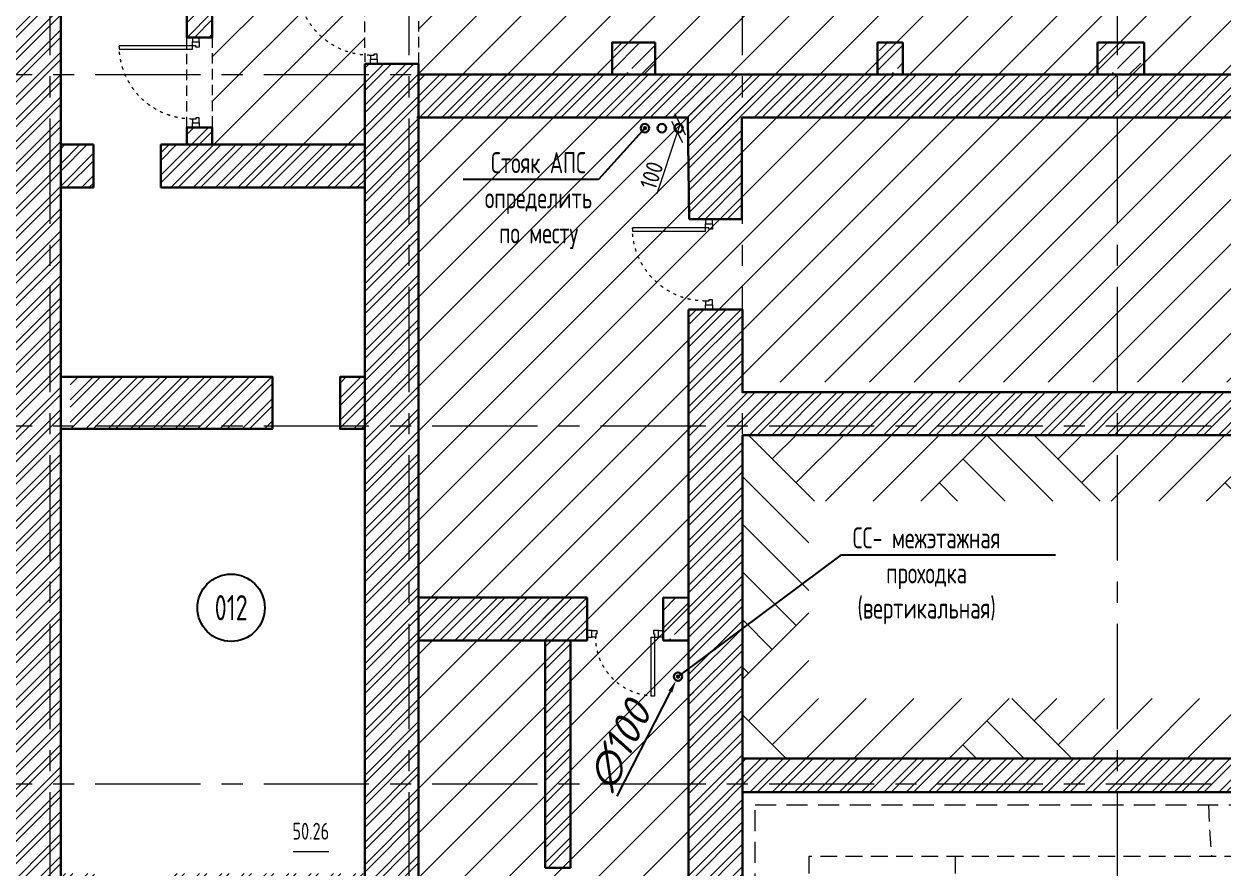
# Model space of a CAD drawing. Header units: millimetres. Extents: x -8689834 to 9420486, y 0 to 166066.
# Drawn here: x -334153 to -319915, y 65745 to 75766 of the extents above; entities that cross this region are included whole.
import ezdxf
from ezdxf import colors
from ezdxf.entities.mleader import LeaderData, LeaderLine
from ezdxf.enums import TextEntityAlignment as Align
from ezdxf.math import Vec2, Vec3

# ---------------------------------------------------------------- set-up
doc = ezdxf.new("R2010")
doc.units = ezdxf.units.MM
doc.header["$MEASUREMENT"] = 0
for name, pattern in [('ACAD_ISO03W100', [30, 12, -18]), ('ADSK_Штриховая_ш2 п1', [3, 2, -1]), ('CENTER', [2, 1.25, -0.25, 0.25, -0.25]), ('TRATTEGGIATA', [0.75, 0.5, -0.25])]:
    doc.linetypes.add(name, pattern=pattern)
doc.layers.get('0').update_dxf_attribs({"color": 250, "lineweight": 9})
for name, color, linetype, lineweight in [('!!!_АР_перегородки блоки', 7, 'Continuous', 5), ('1 этаж тонкие линии!', 250, 'Continuous', 0), ('АР_Двери', 175, 'Continuous', 18), ('АР_Маркер экспликации', 239, 'Continuous', 13), ('АР_МосжилНии_Стены', 127, 'Continuous', 30), ('АР_Номер помещения', 1, 'Continuous', 25), ('АР_Оси', 195, 'Continuous', 9), ('АР_Отметки', 250, 'Continuous', 15), ('АР_Помещения_площадь', 19, 'Continuous', 9), ('АР_тонкая линия', 250, 'Continuous', 0), ('АР_Штриховка кирпич', 250, 'Continuous', 9), ('АР_Штриховка монолит', 250, 'Continuous', 9), ('Отв.СС', 234, 'Continuous', 9), ('Подвал', 250, 'Continuous', 30), ('СС_СКК_Лоток', 170, 'Continuous', 25), ('СС_СКС_Кабель', 6, 'Continuous', 30)]:
    doc.layers.add(name, color=color, linetype=linetype, lineweight=lineweight)
doc.styles.add('BRAZEN-txt', font='isocpeui.ttf')
doc.styles.add('GOST Common', font='GOST Common.ttf', dxfattribs={"width": 0.9, "height": 200})
doc.styles.add('ISOCPEUR', font='isocpeur.ttf', dxfattribs={"width": 0.7})
doc.dimstyles.new('ADSK_Основной_2_мм', dxfattribs={"dimscale": 304.8, "dimtxt": 201.142999, "dimasz": 0.656168, "dimexe": 0.492126, "dimexo": 0.492126, "dimgap": 0.098425, "dimtad": 1, "dimdec": 1, "dimrnd": 0.1, "dimdsep": 46, "dimtxsty": 'GOST Common', "dimblk1": 'OBLIQUE', "dimblk2": 'OBLIQUE', "dimsah": 1, "dimcen": 0.09, "dimdle": 0.492126, "dimazin": 2, "dimtfac": 1, "dimtdec": 4, "dimtix": 1, "dimtmove": 0, "dimatfit": 3, "dimfxl": 1, "dimtvp": 1, "dimtolj": 1, "dimtzin": 0, "dimlwd": 20, "dimlwe": 20, "dimarcsym": 2})
doc.dimstyles.new('BRAZEN-Размеры_осевые', dxfattribs={"dimscale": 0, "dimtxt": 350, "dimasz": 150, "dimexe": 100, "dimexo": 100, "dimgap": 70, "dimtad": 1, "dimdec": 0, "dimzin": 0, "dimdsep": 46, "dimtxsty": 'BRAZEN-txt', "dimblk": 'ARCHTICK', "dimcen": 1, "dimdle": 100, "dimadec": 0, "dimazin": 0, "dimtfac": 1, "dimtdec": 0, "dimtofl": 0, "dimtmove": 1, "dimatfit": 3, "dimfxl": 1, "dimtolj": 1, "dimtzin": 0, "dimarcsym": 0})

# ---------------------------------------------------------------- blocks, each defined once
blk = doc.blocks.new('*U248')
for points in [[(-55, -80), (-55, 0), (-115, 0), (-115, -40), (-100, -40), (-100, -80), (-55, -80)], [(0, 0), (0, -80), (-55, -80), (-55, 0), (0, 0)], [(-1070, 0), (-1070, -80), (-1015, -80), (-1015, 0), (-1070, 0)], [(-1015, -80), (-1015, 0), (-955, 0), (-955, -40), (-970, -40), (-970, -80), (-1015, -80)]]:
    blk.add_lwpolyline(points)
blk.add_lwpolyline([(-100, -80), (-100, -950), (-140, -950), (-140, -80)], close=True)
at = {"linetype": 'ACAD_ISO03W100', "ltscale": 3}
blk.add_arc((-100, -80), 870, 180, 270, dxfattribs=at)
blk = doc.blocks.new('*U277')
at = {"layer": 'АР_Номер помещения', "color": 7}
blk.add_circle((-16481, -1596), 400, dxfattribs=at)
at = {"layer": 'АР_Помещения_площадь', "color": 7}
blk.add_line((-15322, -4495), (-15744, -4495), dxfattribs=at)
at = {"color": 7, "style": 'ISOCPEUR', "width": 0.7, "flags": 1}
blk.add_attdef('КАТЕГОРИЯ', (-499, -2092), '', height=250, dxfattribs=at)
at = {"layer": 'АР_Номер помещения', "color": 7, "style": 'ISOCPEUR', "width": 0.7}
blk.add_attdef('НОМЕР_ПОМЕЩЕНИЯ', text='', height=300, dxfattribs=at).set_placement((-16481, -1596), align=Align.MIDDLE_CENTER)
at = {"layer": 'АР_Помещения_площадь', "color": 7, "style": 'ISOCPEUR', "width": 0.7}
for tag, p in [('ИМЯ_ПОМЕЩЕНИЯ_001', (-194, 1250)), ('ИМЯ_ПОМЕЩЕНИЯ_002', (74, 1084))]:
    blk.add_attdef(tag, p, '', height=100, dxfattribs=at)
blk.add_attdef('ПЛОЩАДЬ_ПОМЕЩЕНИЯ', text='', height=200, dxfattribs=at).set_placement((-15317, -4249), align=Align.MIDDLE_RIGHT)
blk = doc.blocks.new('*U278')
blk.add_lwpolyline([(-100, 80), (-100, 780), (-140, 780), (-140, 80)], close=True)
for points in [[(-900, 0), (-900, 80), (-845, 80), (-845, 0), (-900, 0)], [(-845, 80), (-845, 0), (-785, 0), (-785, 40), (-800, 40), (-800, 80), (-845, 80)], [(-55, 80), (-55, 0), (-115, 0), (-115, 40), (-100, 40), (-100, 80), (-55, 80)], [(0, 0), (0, 80), (-55, 80), (-55, 0), (0, 0)]]:
    blk.add_lwpolyline(points)
at = {"linetype": 'ACAD_ISO03W100', "ltscale": 3}
blk.add_arc((-100, 80), 700, 90, 180, dxfattribs=at)
blk = doc.blocks.new('_DotSmall')
at = {"color": 0, "linetype": 'ByBlock', "const_width": 0.5}
blk.add_lwpolyline([(-0.0625, 0, 1), (0.0625, 0, 1)], format="xyb", close=True, dxfattribs=at)
blk = doc.blocks.new('*D1568')
at = {"layer": 'СС_СКС_Кабель', "color": 0, "lineweight": -2, "ltscale": 100, "transparency": 16777216}
for p, q in [((-326388, 68016), (-326386, 68016)), ((-326387, 68015), (-326387, 68017))]:
    blk.add_line(p, q, dxfattribs=at)
at = {"layer": 'СС_СКС_Кабель', "color": 0, "linetype": 'Continuous', "lineweight": -2, "ltscale": 100, "transparency": 16777216}
blk.add_line((-327107, 66599), (-326477, 67838), dxfattribs=at)
at = {"layer": 'СС_СКС_Кабель', "color": 0, "lineweight": 30, "ltscale": 100, "transparency": 16777216}
blk.add_solid([(-326499, 67850), (-326455, 67827), (-326409, 67972)], dxfattribs=at)
at = {"layer": 'СС_СКС_Кабель', "color": 0, "lineweight": 13, "ltscale": 100, "transparency": 16777216, "insert": (-327078, 67196), "char_height": 350, "attachment_point": 5, "rotation": 63.0594, "style": 'BRAZEN-txt'}
blk.add_mtext('\\A1;∅100', dxfattribs=at)
blk = doc.blocks.new('_ArchTick')
at = {"color": 0, "linetype": 'ByBlock', "const_width": 0.15}
blk.add_lwpolyline([(-0.5, -0.5), (0.5, 0.5)], dxfattribs=at)
blk = doc.blocks.new('_Dot')
at = {"color": 0, "linetype": 'ByBlock', "lineweight": -2}
blk.add_line((-0.5, 0), (-1, 0), dxfattribs=at)
at = {"color": 0, "linetype": 'ByBlock', "const_width": 0.5}
blk.add_lwpolyline([(-0.25, 0, 1), (0.25, 0, 1)], format="xyb", close=True, dxfattribs=at)
blk = doc.blocks.new('_Oblique')
at = {"color": 0, "linetype": 'ByBlock', "lineweight": -2}
blk.add_line((-0.5, -0.5), (0.5, 0.5), dxfattribs=at)
blk = doc.blocks.new('*D1583')
at = {"layer": 'Отв.СС', "color": 0, "lineweight": 20, "transparency": 16777216}
for p in [(-326633, 73754), (-326363, 74576)]:
    blk.add_line(p, (-326394, 74481), dxfattribs=at)
at = {"layer": 'Отв.СС', "color": 0, "lineweight": 20, "transparency": 16777216, "xscale": 200, "yscale": 200, "zscale": 200}
for p, rotation in [((-326394, 74481), 71.82517072430504), ((-326363, 74576), 251.8251707243051)]:
    blk.add_blockref('_Oblique', p, dxfattribs=dict(at, rotation=rotation))
at = {"layer": 'Отв.СС', "color": 0, "transparency": 16777216, "insert": (-326700, 73968), "char_height": 200, "attachment_point": 5, "rotation": 71.8252, "style": 'GOST Common'}
blk.add_mtext('\\A1;100', dxfattribs=at)

msp = doc.modelspace()

# ---------------------------------------------------------------- hatches: boundary and pattern name
at = {"layer": '!!!_АР_перегородки блоки', "lineweight": 5, "ltscale": 100, "true_color": 0x636466}
h = msp.add_hatch(dxfattribs=at)
h.set_pattern_fill('ANSI31', color=251, scale=3000, angle=180, style=0)
h.paths.add_polyline_path([(-327484.71, 61936.6), (-327484.71, 62094), (-326484.71, 62094), (-326484.71, 61936.6), (-326484.71, 61850.24), (-326197.46, 61850.24), (-326197.46, 71514.55), (-325612.06, 71514.55), (-295741.64, 71514.55), (-295741.64, 71680), (-295741.64, 81263.11), (-329468.32, 81263.11), (-329468.32, 61850.24), (-327484.71, 61850.24)])
h = msp.add_hatch(dxfattribs=at)
h.set_pattern_fill('ANSI31', color=251, scale=3000, angle=180, style=0)
h.paths.add_polyline_path([(-330105.47, 74335.57), (-331919.42, 74332.35), (-331922.61, 76510.53), (-330108.66, 76511.46)])
at = {"layer": '1 этаж тонкие линии!', "ltscale": 100, "transparency": 33554559}
h = msp.add_hatch(dxfattribs=at)
h.set_pattern_fill('AR-PARQ1', color=256, scale=200, angle=45, style=0)
h.set_pattern_definition([(135, (0.2, -110), (-3394.113, 0), [2400, -2400]), (135, (283, 172.8), (-3394.113, 0), [2400, -2400]), (135, (565.9, 455.7), (-3394.113, 0), [2400, -2400]), (135, (848.7, 738.5), (-3394.113, 0), [2400, -2400]), (135, (1131.6, 1021.4), (-3394.113, 0), [2400, -2400]), (135, (1414.4, 1304.2), (-3394.113, 0), [2400, -2400]), (135, (1697.2, 1587), (-3394.113, 0), [2400, -2400]), (45, (-1696.9, 1587), (3394.113, 0), [2400, -2400]), (45, (-1979.7, 1870), (3394.113, 0), [2400, -2400]), (45, (-2262.6, 2152.7), (3394.113, 0), [2400, -2400]), (45, (-2545.4, 2435.6), (3394.113, 0), [2400, -2400]), (45, (-2828.2, 2718.4), (3394.113, 0), [2400, -2400]), (45, (-3111, 3001.3), (3394.113, 0), [2400, -2400]), (45, (-3394, 3284), (3394.113, 0), [2400, -2400])])
h.paths.add_polyline_path([(-299206.83, 70885.68), (-325621.83, 70885.68), (-325621.83, 67045.71), (-299206.83, 67045.71)])
h.paths.add_polyline_path([(-299975.84, 70101.94), (-299977.79, 67758), (-324834.82, 67758), (-324832.87, 70101.94)], flags=16)
at = {"layer": 'АР_Штриховка кирпич', "ltscale": 100}
h = msp.add_hatch(dxfattribs=at)
h.set_pattern_fill('ANSI32', color=256, scale=500)
h.paths.add_polyline_path([(-333716.86, 82685.68), (-334136.67, 82685.68), (-334136.67, 62094), (-333716.79, 62094)])
h.paths.add_polyline_path([(-334136.67, 82685.68), (-334484.74, 82685.68), (-334484.74, 62094), (-334136.67, 62094)])
h = msp.add_hatch(dxfattribs=at)
h.set_pattern_fill('ANSI32', color=256, scale=500)
h.paths.add_polyline_path([(-332219.8, 75648.81), (-332218.62, 80551.62), (-331922.35, 80551.6), (-331922.12, 75607.23), (-332222, 75607.23), (-332219.3, 75648.77)])
h = msp.add_hatch(dxfattribs=at)
h.set_pattern_fill('ANSI32', color=256, scale=500)
h.paths.add_polyline_path([(-330107.21, 62334.04), (-330107.02, 75293.52), (-329468.12, 75293.48), (-329468.32, 62094), (-330106.83, 62094), (-330106.83, 62334)])
h = msp.add_hatch(dxfattribs=at)
h.set_pattern_fill('ANSI32', color=256, scale=500)
h.paths.add_polyline_path([(-314247.97, 75165.38), (-314248.02, 74653.01), (-329468.32, 74654.01), (-329468.32, 75165.99)])
h = msp.add_hatch(dxfattribs=at)
h.set_pattern_fill('ANSI32', color=256, scale=500)
h.paths.add_polyline_path([(-326253.18, 74660.02), (-325627.79, 74656.99), (-325627.22, 73443.48), (-326252.23, 73446.46)])
h = msp.add_hatch(dxfattribs=at)
h.set_pattern_fill('ANSI32', color=256, scale=500)
h.paths.add_polyline_path([(-331919.42, 74537.23), (-332219.3, 74537.23), (-332219.3, 74335.03), (-331919.42, 74335.03)])
h.paths.add_polyline_path([(-330106.83, 74335.03), (-331960.6, 74335.03), (-332241.41, 74335.03), (-332528.36, 74335.03), (-332528.36, 73822.61), (-330106.83, 73822.71)])
h.paths.add_polyline_path([(-333328.36, 74335.02), (-333716.83, 74335.02), (-333716.82, 73822.67), (-333328.36, 73822.68)])
h = msp.add_hatch(dxfattribs=at)
h.set_pattern_fill('ANSI32', color=256, scale=500)
h.paths.add_polyline_path([(-325621.92, 72376.46), (-326262.86, 72376.46), (-326262.18, 70995.68), (-325615.55, 70995.68), (-325615.55, 71514.8), (-325621.23, 71514.8)])
h.paths.add_polyline_path([(-321160.55, 71394.09), (-325615.55, 71394.13), (-325615.55, 70995.68), (-321166.32, 70885.68)])
h.paths.add_polyline_path([(-321166.32, 70885.68), (-325615.55, 70995.68), (-325615.55, 61476.5), (-325615.55, 66645.68), (-299206.83, 66645.68), (-299194.28, 67045.71), (-325615.55, 67045.71), (-325621.83, 70885.68), (-321160.55, 70885.68)])
h.paths.add_polyline_path([(-295715.32, 71393.87), (-314071.82, 71394.03), (-317825.52, 71394.06), (-317828.54, 72245.92), (-318274.07, 72245.92), (-318274.07, 71394.06), (-321160.58, 71394.09), (-321166.32, 70885.68), (-295715.32, 70995.68)])
h.paths.add_polyline_path([(-318274.07, 71394.06), (-317841.82, 71394.06)], flags=16)
h.paths.add_polyline_path([(-295715.32, 70999), (-321166.32, 70885.68), (-295715.32, 70891)], flags=17)
h.paths.add_polyline_path([(-327484.71, 61455.68), (-327484.71, 62093.92), (-331276.05, 62093.68), (-331277.64, 61455.36), (-325615.55, 61455.68), (-325615.55, 70995.68), (-326256.7, 70995.68), (-326255.11, 62094), (-326484.71, 62093.99), (-326484.71, 61455.68)])
h = msp.add_hatch(dxfattribs=at)
h.set_pattern_fill('ANSI32', color=256, scale=500)
h.paths.add_polyline_path([(-331201.99, 71576.53), (-333602.29, 71576.03), (-333602.28, 70957.64), (-331201.99, 70958.13)])
h.paths.add_polyline_path([(-330106.8, 71575.54), (-330399.54, 71576.16), (-330399.6, 70958.02), (-330106.86, 70957.4)])
h.paths.add_polyline_path([(-332413.42, 65678.77), (-332413.41, 65059.47), (-330106.83, 65059.47), (-330106.83, 65678.77)])
h.paths.add_polyline_path([(-333313.43, 65059.47), (-333313.4, 65678.76), (-333716.81, 65678.77), (-333716.84, 65059.47)])
h = msp.add_hatch(dxfattribs=at)
h.set_pattern_fill('ANSI32', color=256, scale=500)
h.paths.add_polyline_path([(-329471.76, 68954.57), (-327473.04, 68954.53), (-327469.98, 68444.62), (-329468.32, 68444.62)])
h = msp.add_hatch(dxfattribs=at)
h.set_pattern_fill('ANSI32', color=256, scale=500)
h.paths.add_polyline_path([(-327963.59, 68444.59), (-327661.67, 68444.55), (-327661.86, 65747.84), (-327963.39, 65747.83)])
at = {"layer": 'АР_Штриховка монолит', "ltscale": 300}
h = msp.add_hatch(dxfattribs=at)
h.set_pattern_fill('ANSI35', color=256, scale=1200)
h.set_pattern_definition([(45, (15712.1, -1077.32), (-212.13203, 212.13203), []), (45, (15924.24, -1077.32), (-212.13203, 212.13203), [375, -75, 0, -75])])
h.paths.add_polyline_path([(-327170.27, 75544.21), (-326657.11, 75544.18), (-326656.54, 75165.69), (-327169.32, 75165.68)])
h = msp.add_hatch(dxfattribs=at)
h.set_pattern_fill('ANSI35', color=256, scale=1200)
h.set_pattern_definition([(45, (18864.04, -1077.32), (-212.13203, 212.13203), []), (45, (19076.17, -1077.32), (-212.13203, 212.13203), [375, -75, 0, -75])])
h.paths.add_polyline_path([(-324018.35, 75544.21), (-323716.81, 75544.18), (-323716.24, 75165.69), (-324017.39, 75165.68)])
h = msp.add_hatch(dxfattribs=at)
h.set_pattern_fill('ANSI35', color=256, scale=1200)
h.set_pattern_definition([(45, (21477.85, -1077.32), (-212.13203, 212.13203), []), (45, (21689.98, -1077.32), (-212.13203, 212.13203), [375, -75, 0, -75])])
h.paths.add_polyline_path([(-321404.53, 75544.21), (-320891.37, 75544.18), (-320890.8, 75165.69), (-321403.58, 75165.68)])
h = msp.add_hatch(dxfattribs=at)
h.set_pattern_fill('ANSI35', color=256, scale=1200)
h.set_pattern_definition([(45, (16218.3, -7798.38), (-212.13203, 212.13203), []), (45, (16430.42, -7798.38), (-212.13203, 212.13203), [375, -75, 0, -75])])
h.paths.add_polyline_path([(-326565.51, 68954.47), (-326263.7, 68954.53), (-326260.65, 68444.62), (-326562.07, 68444.52)])

# ---------------------------------------------------------------- linework, layer by layer
at = {"linetype": 'TRATTEGGIATA', "ltscale": 500}
for p, q in [((-325472.01, 61305.68), (-325472.01, 66495.68)), ((-325472.01, 66495.68), (-299356.83, 66495.68))]:
    msp.add_line(p, q, dxfattribs=at)
at = {"color": 1, "lineweight": 30}
for centre in [(-326778.71, 74528.86), (-326578.71, 74528.86), (-326378.71, 74528.86)]:
    msp.add_circle(centre, 50, dxfattribs=at)
at = {"layer": 'АР_МосжилНии_Стены', "ltscale": 100}
for p, q in [((-332219.3, 75607.23), (-332219.13, 80551.52)), ((-331922.37, 80551.52), (-331919.42, 75607.23)), ((-331919.42, 75607.23), (-332219.3, 75607.23)), ((-333716.83, 74335.02), (-333328.36, 74335.02)), ((-333328.36, 74335.02), (-333328.35, 73822.68)), ((-332528.36, 74335.03), (-332528.35, 73822.69)), ((-331602.43, 74335.02), (-331883.24, 74335.02)), ((-333328.35, 73822.68), (-333716.82, 73822.67)), ((-330106.83, 73822.69), (-332528.35, 73822.69)), ((-325621.83, 67045.71), (-325621.79, 70885.68)), ((-325621.83, 70885.68), (-299206.83, 70885.68)), ((-327463.79, 68954.57), (-327463.79, 68444.57)), ((-326563.79, 68954.42), (-326563.79, 68444.57)), ((-299206.83, 67045.71), (-325621.83, 67045.71))]:
    msp.add_line(p, q, dxfattribs=at)
for points in [[(-333716.83, 62094), (-333716.83, 62094), (-333716.83, 82051.5)], [(-330106.83, 75293.5), (-330106.83, 62099.44)], [(-330106.83, 75293.5), (-329468.32, 75293.5), (-329468.32, 62094)], [(-329468.32, 75165.68), (-314248, 75165.68), (-314248, 74654.01)], [(-326252.23, 73446.46), (-326270.77, 74654.01), (-329486.86, 74654.01)], [(-325627.51, 73446.46), (-325627.51, 74654.01), (-318274.07, 74654.01), (-318274.07, 73046.31), (-317829.41, 73046.32), (-317829.41, 73046.32), (-317829.41, 74654.01)], [(-295715.32, 74654.01), (-295715.32, 71393.87), (-325621.83, 71394.13), (-325622.22, 72376.46)], [(-331919.42, 74335.05), (-331919.42, 74537.24), (-332219.3, 74537.23), (-332219.3, 74335.02)], [(-332528.36, 74335.03), (-330106.83, 74335.03)], [(-326252.23, 73446.46), (-325627.51, 73446.46)], [(-326262.57, 72376.46), (-325622.22, 72376.46)], [(-326262.18, 62090.35), (-326262.57, 72372.81)], [(-333716.83, 71576.03), (-331201.99, 71576.52), (-331201.99, 70958.14), (-333716.85, 70958.14)], [(-330106.83, 71576.03), (-330399.57, 71576.03), (-330399.57, 70958.14), (-330106.83, 70957.65)], [(-329468.32, 68954.55), (-327463.79, 68954.55)], [(-326563.79, 68954.42), (-326262.18, 68954.37)], [(-327962.61, 65747.84), (-327962.61, 68444.62), (-329468.32, 68444.62)], [(-327962.61, 68444.57), (-327463.79, 68444.57)], [(-327662.61, 68444.6), (-327662.61, 65747.84)], [(-326563.79, 68444.57), (-326262.18, 68444.57)], [(-326484.71, 61455.68), (-325621.83, 61455.68), (-325621.83, 67045.71), (-325621.83, 67045.71)], [(-312596.83, 66645.68), (-312596.83, 66645.68), (-325621.83, 66645.68)], [(-327962.63, 65747.84), (-327662.61, 65747.84)]]:
    msp.add_lwpolyline(points, dxfattribs=at)
for points in [[(-326656.83, 75544.19), (-327169.32, 75544.19), (-327169.32, 75165.68), (-326656.83, 75165.68)], [(-323716.52, 75544.19), (-324017.39, 75544.19), (-324017.39, 75165.68), (-323716.52, 75165.68)], [(-320850.06, 75544.19), (-321403.58, 75544.19), (-321403.58, 75165.68), (-320850.06, 75165.68)]]:
    msp.add_lwpolyline(points, close=True, dxfattribs=at)
at = {"layer": 'АР_Оси', "linetype": 'CENTER', "ltscale": 1000}
for p, q in [((-329577.01, 53394.41), (-329577.01, 87701.89)), ((-325622.01, 53394.41), (-325622.01, 87701.89)), ((-321167.01, 53394.41), (-321167.01, 87701.89)), ((-333842.01, 53394.41), (-333842.01, 82776.94)), ((-359305.77, 75165.68), (-275708.6, 75165.68)), ((-359305.77, 70995.68), (-275708.6, 70995.68)), ((-359305.77, 66745.68), (-275708.6, 66745.68))]:
    msp.add_line(p, q, dxfattribs=at)
at = {"layer": 'АР_тонкая линия', "linetype": 'ADSK_Штриховая_ш2 п1', "ltscale": 100}
for p, q in [((-319096.31, 65879.96), (-324834.26, 65879.96)), ((-324834.26, 65879.77), (-324834.26, 63099.77)), ((-323095.89, 65879.77), (-323095.89, 63101.59))]:
    msp.add_line(p, q, dxfattribs=at)
msp.add_arc((-312468.19, 66644.38), 7619.62, 181.11824, 185.730774, dxfattribs=at)
at = {"layer": 'Подвал', "linetype": 'TRATTEGGIATA', "lineweight": 13, "ltscale": 250}
for p, q in [((-330109.57, 76544.37), (-330106.83, 75318.15)), ((-329468.32, 76363.5), (-329469.1, 75293.5)), ((-332219.3, 74537.23), (-332219.3, 75607.23)), ((-331919.42, 75607.23), (-331919.42, 74537.24))]:
    msp.add_line(p, q, dxfattribs=at)
at = {"layer": 'СС_СКС_Кабель', "color": 5, "ltscale": 100}
msp.add_circle((-326386.55, 68016.47), 50, dxfattribs=at)

# ---------------------------------------------------------------- block references
at = {"layer": 'АР_Двери', "xscale": -1}
for name, p, rotation in [('*U248', (-329959.58, 76363.5), 270), ('*U248', (-332072.06, 75607.23), 270), ('*U248', (-325978.49, 73446.46), 270), ('*U278', (-326563.79, 68566.34), 180)]:
    msp.add_blockref(name, p, dxfattribs=dict(at, rotation=rotation))
at = {"layer": 'АР_Маркер экспликации', "color": 7}
ref = msp.add_blockref('*U277', (-315211.79, 70430.22), dxfattribs=at)
ref.add_attrib('НОМЕР_ПОМЕЩЕНИЯ', '012', dxfattribs={"layer": 'АР_Номер помещения', "color": 7, "height": 300, "style": 'ISOCPEUR', "width": 0.7}).set_placement((-331692.37, 68834.5), align=Align.MIDDLE_CENTER)
ref.add_attrib('ПЛОЩАДЬ_ПОМЕЩЕНИЯ', '50.26', dxfattribs={"layer": 'АР_Помещения_площадь', "color": 7, "height": 200, "style": 'ISOCPEUR', "width": 0.7}).set_placement((-330528.46, 66181.51), align=Align.MIDDLE_RIGHT)

# ---------------------------------------------------------------- dimensions: what is measured, and where the dimension line sits
at = {"layer": 'Отв.СС', "color": 1}
dim = msp.add_diameter_dim_2p(p1=(-326363.12, 74576.36), p2=(-326394.31, 74481.35), dimstyle='ADSK_Основной_2_мм', override={"dimpost": '<>'}, dxfattribs=at)
dim.commit()
dim.dimension.update_dxf_attribs({"geometry": '*D1583', "text_midpoint": (-326699.67, 73967.99)})
at = {"layer": 'СС_СКС_Кабель', "color": 0, "lineweight": 13, "ltscale": 100}
dim = msp.add_diameter_dim_2p(p1=(-326363.89, 68061.05), p2=(-326409.2, 67971.9), dimstyle='BRAZEN-Размеры_осевые', override={"dimscale": 1, "dimblk1": 'ArchTick', "dimsah": 1}, dxfattribs=at)
dim.commit()
dim.dimension.update_dxf_attribs({"geometry": '*D1568', "text_midpoint": (-326859.89, 67085.11), "dimtype": 163})

# ---------------------------------------------------------------- leaders
at = {"layer": 'АР_Отметки'}
ml = msp.add_multileader_mtext('Standard', dxfattribs=at)
ml.set_content('{\\W0.8;-2,250}', color=256, style='ISOCPEUR')
ml.set_leader_properties(color=256, linetype='Continuous', lineweight=-1)
ml.set_arrow_properties(name='DOTSMALL')
ml.build(insert=Vec2(0, 0))
ml.multileader.update_dxf_attribs({"has_text_frame": 1, "text_left_attachment_type": 4, "text_right_attachment_type": 4, "dogleg_length": 100, "arrow_head_size": 180})
ctx = ml.context
ctx.base_point, ctx.char_height, ctx.arrow_head_size, ctx.landing_gap_size, ctx.plane_origin = Vec3(-336127.5, 116985.86, 0), 250, 180, 50, Vec3(-337173.96, 115928.76, 0)
ctx.left_attachment, ctx.right_attachment = 4, 4
notes = []
notes.append((ctx, [(0, (0, 0, 0), (0, 0), (1, 0), 1, [])]))
ctx.mtext.insert, ctx.mtext.width, ctx.mtext.defined_height, ctx.mtext.line_spacing_style, ctx.mtext.flow_direction = Vec3(-336077.5, 117319.19, 0), 769.989, 343.89, 2, 5
ml = msp.add_multileader_mtext('Standard', dxfattribs=at)
ml.set_content('{\\W0.8;-2,250}', color=256, style='ISOCPEUR')
ml.set_leader_properties(color=256, linetype='Continuous', lineweight=-1)
ml.set_arrow_properties(name='DOTSMALL')
ml.build(insert=Vec2(0, 0))
ml.multileader.update_dxf_attribs({"has_text_frame": 1, "text_left_attachment_type": 4, "text_right_attachment_type": 4, "dogleg_length": 100, "arrow_head_size": 180})
ctx = ml.context
ctx.base_point, ctx.char_height, ctx.arrow_head_size, ctx.landing_gap_size, ctx.plane_origin = Vec3(-331840.15, 103386.88), 250, 180, 50, Vec3(-332043.59, 102108.76)
ctx.left_attachment, ctx.right_attachment = 4, 4
notes.append((ctx, [(0, (0, 0, 0), (0, 0), (1, 0), 1, [])]))
ctx.mtext.insert, ctx.mtext.width, ctx.mtext.defined_height, ctx.mtext.line_spacing_style, ctx.mtext.flow_direction = Vec3(-331790.15, 103720.21), 769.989, 343.89, 2, 5
ml = msp.add_multileader_mtext('Standard', dxfattribs=at)
ml.set_content('{\\W0.8;-2,500}', color=256, style='ISOCPEUR')
ml.set_leader_properties(color=256, linetype='Continuous', lineweight=-1)
ml.set_arrow_properties(name='DOTSMALL')
ml.build(insert=Vec2(0, 0))
ml.multileader.update_dxf_attribs({"has_text_frame": 1, "text_left_attachment_type": 4, "text_right_attachment_type": 4, "dogleg_length": 100, "arrow_head_size": 180})
ctx = ml.context
ctx.base_point, ctx.char_height, ctx.arrow_head_size, ctx.landing_gap_size, ctx.plane_origin = Vec3(-348917.1, 102167.8), 250, 180, 50, Vec3(-348638.57, 101601.28)
ctx.left_attachment, ctx.right_attachment = 4, 4
notes.append((ctx, [(0, (0, 0, 0), (0, 0), (1, 0), 1, [])]))
ctx.mtext.insert, ctx.mtext.width, ctx.mtext.line_spacing_style, ctx.mtext.flow_direction = Vec3(-348867.1, 102501.13), 749.6898, 2, 5
ml = msp.add_multileader_mtext('Standard', dxfattribs=at)
ml.set_content('{\\W0.8;-2,400}', color=256, style='ISOCPEUR')
ml.set_leader_properties(color=256, linetype='Continuous', lineweight=-1)
ml.set_arrow_properties(name='DOTSMALL')
ml.build(insert=Vec2(0, 0))
ml.multileader.update_dxf_attribs({"has_text_frame": 1, "text_left_attachment_type": 4, "text_right_attachment_type": 4, "dogleg_length": 100, "arrow_head_size": 180})
ctx = ml.context
ctx.base_point, ctx.char_height, ctx.arrow_head_size, ctx.landing_gap_size, ctx.plane_origin = Vec3(-345559.57, 101933.6), 250, 180, 50, Vec3(-345640.96, 100655.48)
ctx.left_attachment, ctx.right_attachment = 4, 4
notes.append((ctx, [(0, (0, 0, 0), (0, 0), (1, 0), 1, [])]))
ctx.mtext.insert, ctx.mtext.width, ctx.mtext.defined_height, ctx.mtext.line_spacing_style, ctx.mtext.flow_direction = Vec3(-345509.57, 102266.93), 769.989, 343.89, 2, 5
ml = msp.add_multileader_mtext('Standard', dxfattribs=at)
ml.set_content('{\\W0.8;-2,550}', color=256, style='ISOCPEUR')
ml.set_leader_properties(color=256, linetype='Continuous', lineweight=-1)
ml.set_arrow_properties(name='DOTSMALL')
ml.build(insert=Vec2(0, 0))
ml.multileader.update_dxf_attribs({"has_text_frame": 1, "text_left_attachment_type": 4, "text_right_attachment_type": 4, "dogleg_length": 100, "arrow_head_size": 180})
ctx = ml.context
ctx.base_point, ctx.char_height, ctx.arrow_head_size, ctx.landing_gap_size, ctx.plane_origin = Vec3(-342033.25, 92368.05), 250, 180, 50, Vec3(-342114.65, 91100.49)
ctx.left_attachment, ctx.right_attachment = 4, 4
notes.append((ctx, [(0, (0, 0, 0), (0, 0), (1, 0), 1, [])]))
ctx.mtext.insert, ctx.mtext.width, ctx.mtext.line_spacing_style, ctx.mtext.flow_direction = Vec3(-341983.25, 92701.39), 852.697, 2, 5
ml = msp.add_multileader_mtext('Standard', dxfattribs=at)
ml.set_content('{\\W0.8;-2,250}', color=256, style='ISOCPEUR')
ml.set_leader_properties(color=256, linetype='Continuous', lineweight=-1)
ml.set_arrow_properties(name='DOTSMALL')
ml.build(insert=Vec2(0, 0))
ml.multileader.update_dxf_attribs({"has_text_frame": 1, "text_left_attachment_type": 4, "text_right_attachment_type": 4, "dogleg_length": 100, "arrow_head_size": 180})
ctx = ml.context
ctx.base_point, ctx.char_height, ctx.arrow_head_size, ctx.landing_gap_size, ctx.plane_origin = Vec3(-334177.78, 87942.72), 250, 180, 50, Vec3(-333125.08, 86287.55)
ctx.left_attachment, ctx.right_attachment = 4, 4
notes.append((ctx, [(0, (0, 0, 0), (0, 0), (1, 0), 1, [])]))
ctx.mtext.insert, ctx.mtext.width, ctx.mtext.line_spacing_style, ctx.mtext.flow_direction = Vec3(-334127.78, 88276.06), 852.697, 2, 5
at = {"layer": 'Отв.СС', "color": 1, "lineweight": 0, "transparency": 33554687}
ml = msp.add_multileader_mtext('Standard', dxfattribs=at)
ml.set_content('СС- межэтажная проходка\\P(вертикальная)', color=1, style='ISOCPEUR')
ml.set_leader_properties()
ml.set_arrow_properties(name='DOT')
ml.build(insert=Vec2(0, 0))
ml.multileader.update_dxf_attribs({"text_left_attachment_type": 6, "text_right_attachment_type": 6, "dogleg_length": 100, "arrow_head_size": 50})
ctx = ml.context
ctx.base_point, ctx.char_height, ctx.arrow_head_size, ctx.landing_gap_size, ctx.plane_origin = Vec3(-324344.39, 69464.81), 250, 50, 0, Vec3(-322487.43, 61300.4)
ctx.left_attachment, ctx.right_attachment, ctx.text_align_type = 6, 6, 1
notes.append((ctx, [(1, (1, 1, 0), (-324444.39, 69464.81), (1, 0), 100, [(0, [(-326386.55, 68017.47)], 0, [])])]))
ctx.mtext.insert, ctx.mtext.width, ctx.mtext.alignment, ctx.mtext.flow_direction = Vec3(-323434.39, 69789.81), 2415.8952, 2, 5
at = {"layer": 'СС_СКК_Лоток', "color": 1, "lineweight": 0, "transparency": 33554687}
ml = msp.add_multileader_mtext('Standard', dxfattribs=at)
ml.set_content('Стояк АПС\\Pопределить по месту', color=1, style='ISOCPEUR')
ml.set_leader_properties()
ml.set_arrow_properties(name='DOT')
ml.build(insert=Vec2(0, 0))
ml.multileader.update_dxf_attribs({"text_left_attachment_type": 6, "text_right_attachment_type": 6, "dogleg_length": 100, "arrow_head_size": 50})
ctx = ml.context
ctx.base_point, ctx.char_height, ctx.arrow_head_size, ctx.landing_gap_size, ctx.plane_origin = Vec3(-328655.23, 73919.03), 250, 50, 0, Vec3(-326077.15, 71593.49)
ctx.left_attachment, ctx.right_attachment, ctx.text_align_type = 6, 6, 1
notes.append((ctx, [(0, (1, 1, 0), (-327330.23, 73919.03), (-1, 0), 100, [(0, [(-326778.71, 74528.86)], 0, [])])]))
ctx.mtext.insert, ctx.mtext.width, ctx.mtext.defined_height, ctx.mtext.alignment, ctx.mtext.flow_direction = Vec3(-328042.73, 74244.03), 1493.3182, 690.22, 2, 5
for ctx, leaders in notes:
    for number, flags, end, landing, length, lines in leaders:
        leader = LeaderData()
        leader.index, (leader.has_last_leader_line, leader.has_dogleg_vector, leader.attachment_direction) = number, flags
        leader.last_leader_point, leader.dogleg_vector, leader.dogleg_length = Vec3(end), Vec3(landing), length
        for number, points, colour, breaks in lines:
            line = LeaderLine()
            line.index, line.vertices, line.color, line.breaks = number, Vec3.list(points), colors.encode_raw_color(colour), breaks
            leader.lines.append(line)
        ctx.leaders.append(leader)

doc.saveas('drawing.dxf')
